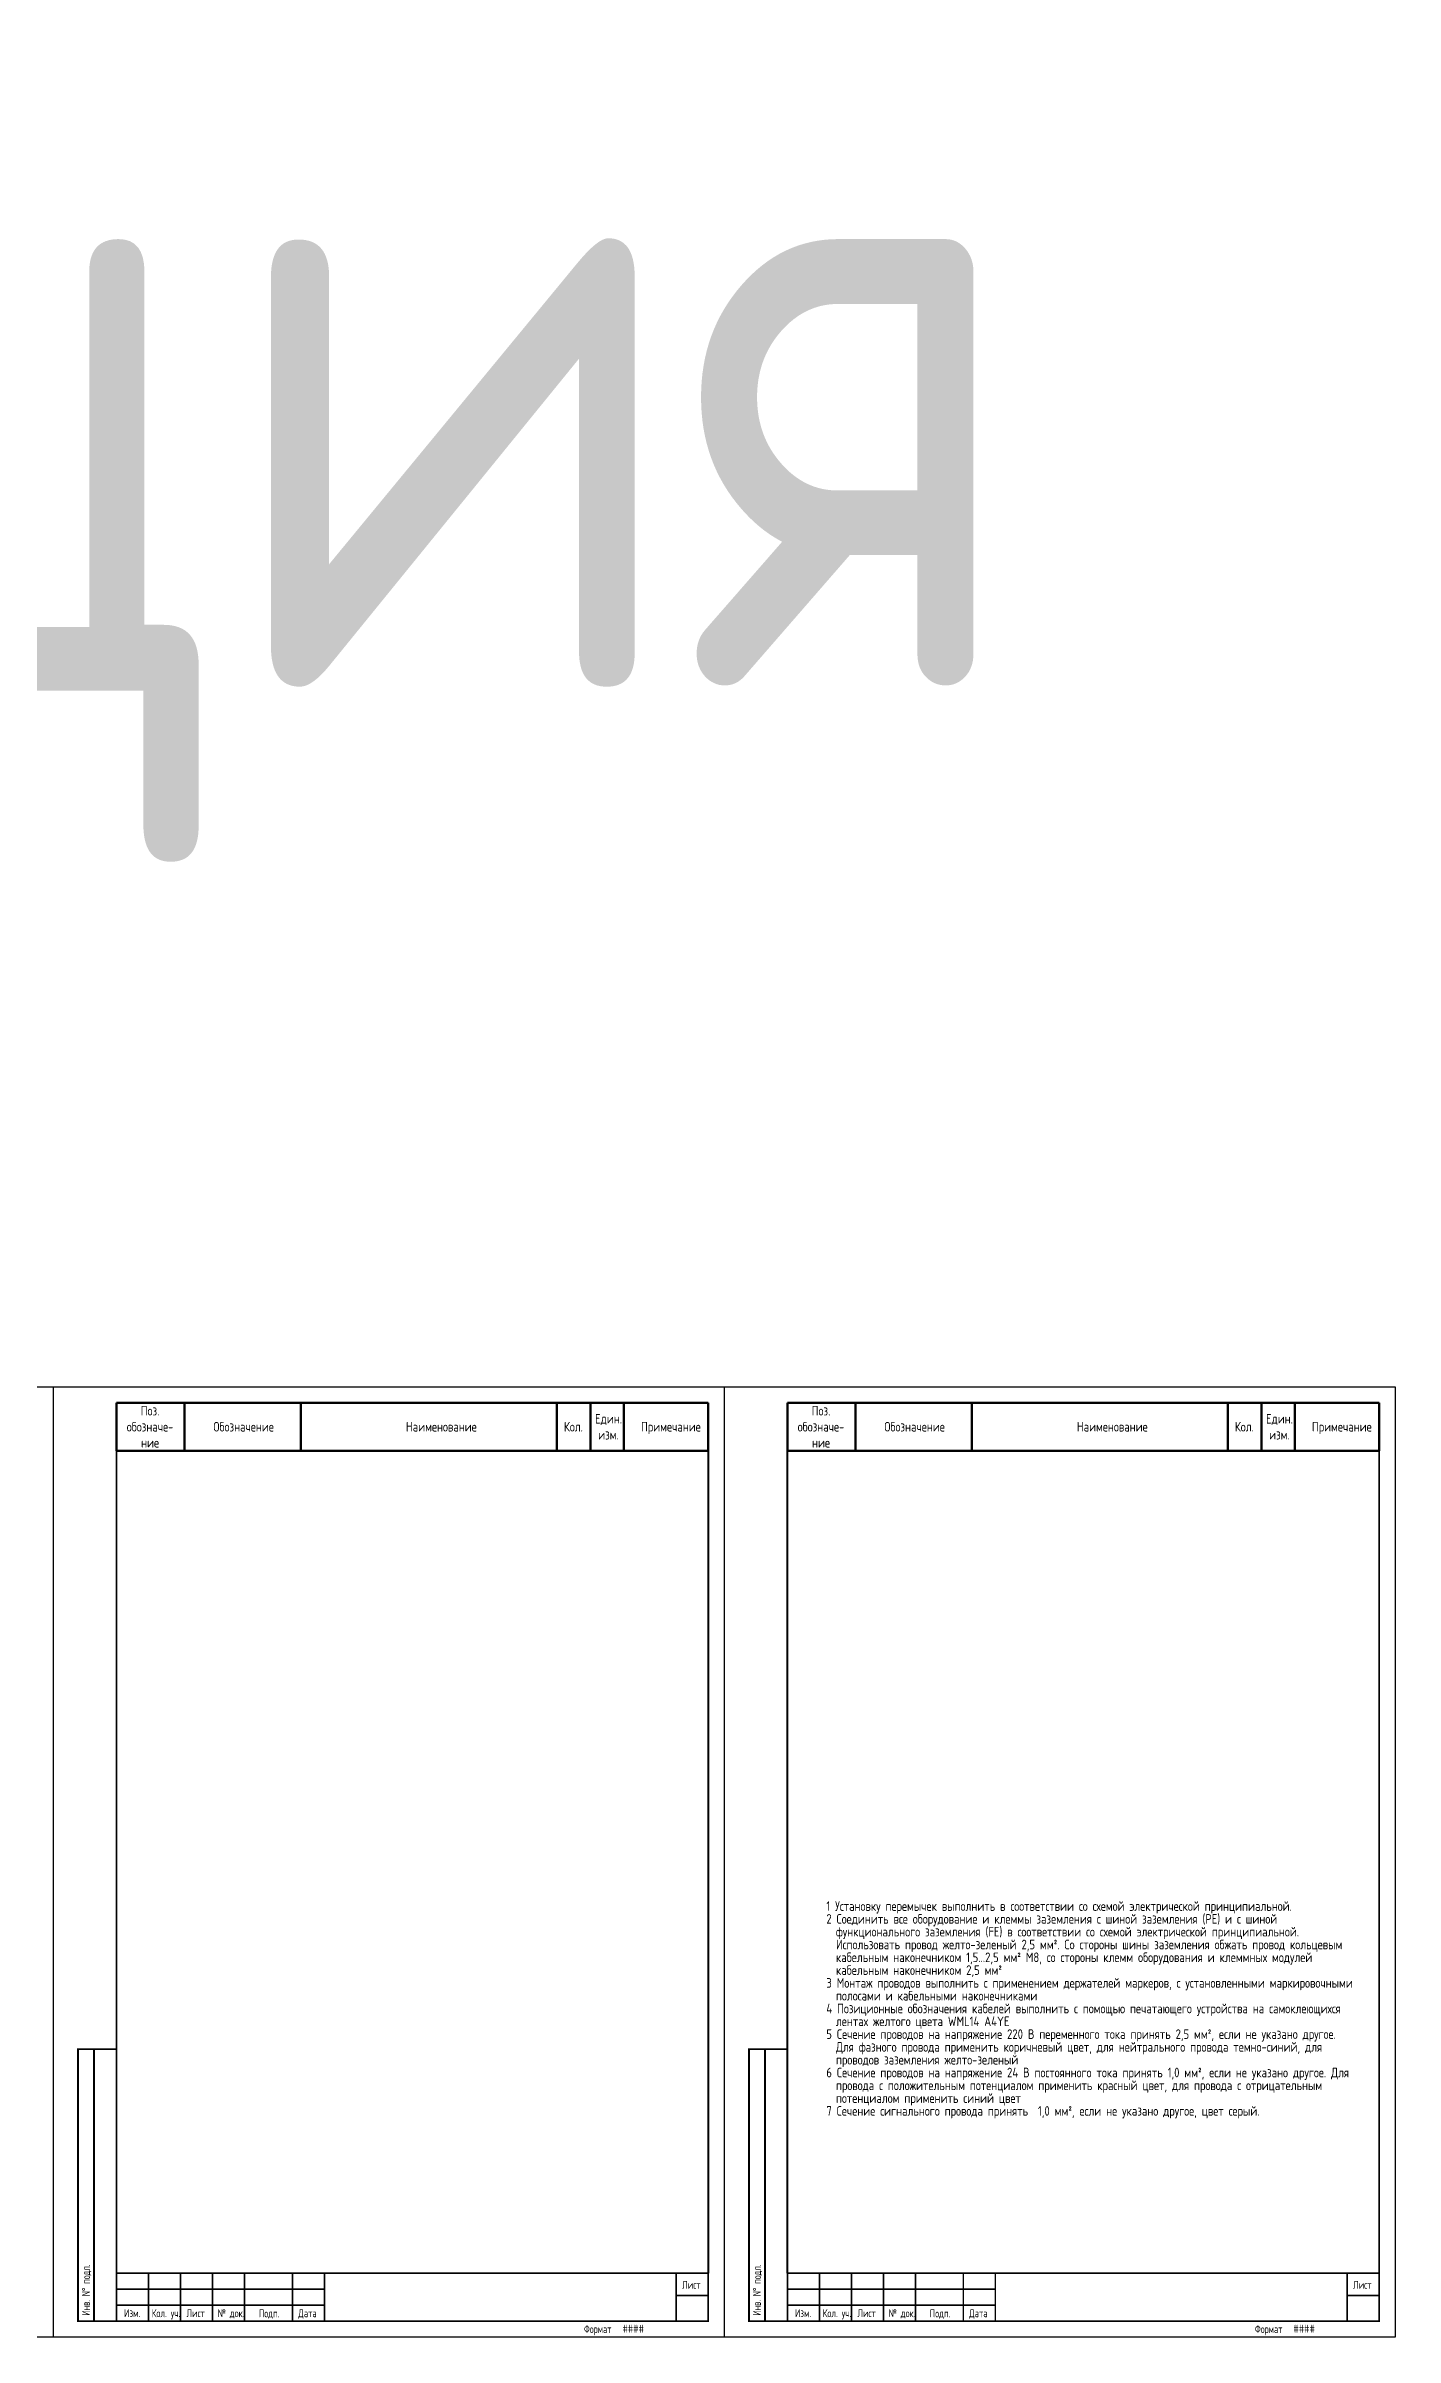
# Model space of a CAD drawing. Header units: inches. Extents: x 0 to 1678, y 0 to 838.
# Drawn here: x 1256 to 1678, y 0 to 716 of the extents above; entities that cross this region are included whole.
import ezdxf
from ezdxf.enums import TextEntityAlignment as Align

# ---------------------------------------------------------------- set-up
doc = ezdxf.new("R2010")
doc.units = ezdxf.units.IN
doc.header["$MEASUREMENT"] = 0
doc.layers.add('ФОРМАТ', color=7, linetype='Continuous')
doc.styles.add('GOST-A 3-1', font='', dxfattribs={"height": 3})
doc.styles.add('GOSTA-2.5-1', font='', dxfattribs={"width": 0.9, "height": 2.5})
doc.styles.add('ROMAND0-100', font='romand.shx')
doc.styles.add('ROMANS0-70', font='romans.shx', dxfattribs={"width": 0.7})
doc.styles.get('GOST-A 3-1').set_extended_font_data('GOST type A')
doc.styles.get('GOSTA-2.5-1').set_extended_font_data('GOST Type AU')

# ---------------------------------------------------------------- blocks, each defined once
blk = doc.blocks.new('Specification')
for p, q in [((1049, -123), (1258.75, -123)), ((1258.75, -123), (1258.75, -420)), ((1258.75, -123), (1468.5, -123)), ((1468.5, -123), (1468.5, -420)), ((1468.5, -123), (1678.25, -123)), ((1678.25, -123), (1678.25, -420)), ((1463.5, -415), (1278.5, -415)), ((1673.25, -415), (1488.25, -415)), ((1258.75, -420), (1049, -420)), ((1468.5, -420), (1258.75, -420)), ((1678.25, -420), (1468.5, -420))]:
    blk.add_line(p, q)
at = {"lineweight": 50}
for p, q in [((1278.5, -128), (1463.5, -128)), ((1278.5, -128), (1278.5, -143)), ((1299.77, -128), (1299.77, -143)), ((1336.13, -128), (1336.13, -143)), ((1416.21, -128), (1416.21, -143)), ((1426.68, -128), (1426.68, -143)), ((1426.68, -128), (1426.68, -143)), ((1437.15, -128), (1437.15, -143)), ((1463.5, -128), (1463.5, -143)), ((1488.25, -128), (1673.25, -128)), ((1488.25, -128), (1488.25, -143)), ((1509.52, -128), (1509.52, -143)), ((1545.88, -128), (1545.88, -143)), ((1625.96, -128), (1625.96, -143)), ((1636.43, -128), (1636.43, -143)), ((1636.43, -128), (1636.43, -143)), ((1646.9, -128), (1646.9, -143)), ((1673.25, -128), (1673.25, -143)), ((1278.5, -143), (1463.5, -143)), ((1488.25, -143), (1673.25, -143))]:
    blk.add_line(p, q, dxfattribs=at)
at = {"const_width": 0.6}
for points in [[(1278.5, -400), (1278.5, -128)], [(1278.5, -128), (1463.5, -128)], [(1278.5, -128), (1463.5, -128)], [(1463.5, -400), (1463.5, -128)], [(1488.25, -400), (1488.25, -128)], [(1488.25, -128), (1673.25, -128)], [(1488.25, -128), (1673.25, -128)], [(1673.25, -400), (1673.25, -128)], [(1278.5, -415), (1266.5, -415), (1266.5, -330), (1278.5, -330)], [(1271.5, -415), (1271.5, -330)], [(1488.25, -415), (1476.25, -415), (1476.25, -330), (1488.25, -330)], [(1481.25, -415), (1481.25, -330)]]:
    blk.add_lwpolyline(points, dxfattribs=at)
at = {"layer": 'ФОРМАТ'}
for p, q in [((1278.5, -400), (1343.5, -400)), ((1488.25, -400), (1553.25, -400))]:
    blk.add_line(p, q, dxfattribs=at)
at = {"layer": 'ФОРМАТ', "const_width": 0.5}
for points in [[(1278.5, -400), (1278.5, -415), (1463.5, -415), (1463.5, -400)], [(1488.25, -400), (1488.25, -415), (1673.25, -415), (1673.25, -400)]]:
    blk.add_lwpolyline(points, close=True, dxfattribs=at)
for points in [[(1288.5, -400), (1288.5, -415)], [(1298.5, -400), (1298.5, -415)], [(1308.5, -400), (1308.5, -415)], [(1318.5, -400), (1318.5, -415)], [(1333.5, -400), (1333.5, -415)], [(1343.5, -400), (1343.5, -415)], [(1453.5, -400), (1453.5, -415)], [(1498.25, -400), (1498.25, -415)], [(1508.25, -400), (1508.25, -415)], [(1518.25, -400), (1518.25, -415)], [(1528.25, -400), (1528.25, -415)], [(1543.25, -400), (1543.25, -415)], [(1553.25, -400), (1553.25, -415)], [(1663.25, -400), (1663.25, -415)], [(1278.5, -405), (1343.5, -405)], [(1453.5, -407), (1463.5, -407)], [(1488.25, -405), (1553.25, -405)], [(1663.25, -407), (1673.25, -407)], [(1278.5, -410), (1343.5, -410)], [(1488.25, -410), (1553.25, -410)]]:
    blk.add_lwpolyline(points, dxfattribs=at)
at = {"style": 'GOST-A 3-1'}
blk.add_text('Спецификация', height=200, dxfattribs=at).set_placement((62.22, 95.35))
at = {"lineweight": 90, "style": 'GOST-A 3-1'}
for s, p in [('Обозначение', (1308.81, -137)), ('Наименование', (1368.97, -137)), ('Кол.', (1418.37, -137)), ('Примечание', (1442.46, -137)), ('Обозначение', (1518.56, -137)), ('Наименование', (1578.72, -137)), ('Кол.', (1628.12, -137)), ('Примечание', (1652.21, -137))]:
    blk.add_text(s, height=3, dxfattribs=at).set_placement(p)
at = {"style": 'ROMANS0-70', "width": 0.7}
for p in [(1270.96, -413.3), (1480.71, -413.3)]:
    blk.add_text('Инв. N%%d подл.', height=2.5, rotation=90, dxfattribs=at).set_placement(p, align=Align.BOTTOM_LEFT)
at = {"char_height": 3, "attachment_point": 5, "style": 'GOST-A 3-1'}
for s, insert, width in [('Поз.\\Pобозначе-\\Pние', (1289, -135.5), 17.9939), ('Един. изм.', (1432.32, -135.5), 4.0032), ('Поз.\\Pобозначе-\\Pние', (1498.75, -135.5), 17.9939), ('Един. изм.', (1642.07, -135.5), 4.0032)]:
    blk.add_mtext(s, dxfattribs=dict(at, insert=insert, width=width))
at = {"insert": (1500.42, -275.79), "char_height": 3, "width": 165.2099, "attachment_point": 1, "line_spacing_factor": 0.8, "style": 'GOST-A 3-1'}
blk.add_mtext('{\\fGOST Type AU|b0|i0|c0|p2;\\P\\pi-3,l3;\\P1 \\fGOST Type AU|b0|i0|c204|p2;Установку перемычек выполнить в соответствии со схемой электрической принципиальной\\fGOST Type AU|b0|i0|c0|p2;. \\P\\pt0;2 \\fGOST Type AU|b0|i0|c204|p2;Соединить все оборудование и клеммы заземления с шиной заземления \\fGOST Type AU|b0|i0|c0|p2;(PE) \\fGOST Type AU|b0|i0|c204|p2;и с шиной функционального заземления \\fGOST Type AU|b0|i0|c0|p2;(FE) \\fGOST Type AU|b0|i0|c204|p2;в соответствии со схемой электрической принципиальной\\fGOST Type AU|b0|i0|c0|p2;. \\fGOST Type AU|b0|i0|c204|p2;Использовать провод желто\\fGOST Type AU|b0|i0|c0|p2;-\\fGOST Type AU|b0|i0|c204|p2;зеленый \\fGOST Type AU|b0|i0|c0|p2;2,5 \\fGOST Type AU|b0|i0|c204|p2;мм\\fGOST Type AU|b0|i0|c0|p2;². \\fGOST Type AU|b0|i0|c204|p2;Со стороны шины заземления обжать провод кольцевым кабельным наконечником \\fGOST Type AU|b0|i0|c0|p2;1,5...2,5 \\fGOST Type AU|b0|i0|c204|p2;мм\\fGOST Type AU|b0|i0|c0|p2;² M8, \\fGOST Type AU|b0|i0|c204|p2;со стороны клемм оборудования\\fGOST Type AU|b0|i0|c0|p2; \\fGOST Type AU|b0|i0|c204|p2;и клеммных модулей кабельным наконечником \\fGOST Type AU|b0|i0|c0|p2;2,5 \\fGOST Type AU|b0|i0|c204|p2;мм\\fGOST Type AU|b0|i0|c0|p2;²\\P\\ptz;3 \\fGOST Type AU|b0|i0|c204|p2;Монтаж проводов выполнить с применением держателей маркеров\\fGOST Type AU|b0|i0|c0|p2;, \\fGOST Type AU|b0|i0|c204|p2;с установленными маркировочными полосами и кабельными наконечниками\\fGOST Type AU|b0|i0|c0|p2;\\P4 \\fGOST Type AU|b0|i0|c204|p2;Позиционные обозначения кабелей выполнить с помощью печатающего устройства на самоклеющихся лентах желтого цвета WML14 A4YE\\fGOST Type AU|b0|i0|c0|p2;\\P\\fGOST Type AU|b0|i0|c204|p2;5 Сечение проводов на напряжение 220 В переменного тока принять 2,5 мм², если не указано другое. Для фазного провода применить коричневый цвет, для нейтрального провода темно-синий, для проводов заземления желто-зеленый\\P6 Сечение проводов на напряжение 24 В постоянного тока принять 1,0 мм², если не указано другое. Для провода с положительным потенциалом применить красный цвет, для провода с отрицательным потенциалом применить синий цвет\\P7 Сечение сигнального провода принять  1,0 мм², если не указано другое, цвет серый.}', dxfattribs=at)
at = {"ltscale": 100, "char_height": 2.5, "width": 12.6652, "attachment_point": 7, "style": 'ROMANS0-70'}
for insert in [(1424.64, -419.39), (1634.39, -419.39)]:
    blk.add_mtext('Формат', dxfattribs=dict(at, insert=insert))
at = {"style": 'ROMANS0-70', "width": 0.7, "flags": 12}
for tag, p in [('ZINVN', (16.5, -342.5)), ('ZINVN', (226.25, -342.5)), ('ZINVN', (436, -342.5)), ('INVN', (16.5, -402.5)), ('INVN', (226.25, -402.5)), ('INVN', (436, -402.5)), ('INVN', (645.75, -402.5)), ('INVN', (855.5, -402.5)), ('INVN', (1065.25, -402.5)), ('INVN', (1275, -402.5)), ('INVN', (1484.75, -402.5))]:
    blk.add_attdef(tag, text='', height=3, rotation=90, dxfattribs=at).set_placement(p, align=Align.MIDDLE_CENTER)
at = {"style": 'ROMAND0-100', "width": 0.85, "flags": 8}
for tag, p in [('TITLE1', (141.72, -407.35)), ('TITLE2', (351.47, -407.35)), ('TITLE3', (561.22, -407.35)), ('TITLE4', (770.97, -407.35)), ('TITLE5', (980.72, -407.35)), ('TITLE6', (1190.47, -407.35)), ('TITLE7', (1400.22, -407.35)), ('TITLE8', (1609.97, -407.35))]:
    blk.add_attdef(tag, text='', height=3.9, dxfattribs=at).set_placement(p, align=Align.MIDDLE_CENTER)
at = {"ltscale": 100, "style": 'ROMANS0-70', "width": 0.7, "flags": 12}
for p in [(178.19, -419.39), (387.94, -419.39), (597.69, -419.39), (807.44, -419.39), (1017.19, -419.39), (1226.94, -419.39), (1436.69, -419.39), (1646.44, -419.39)]:
    blk.add_attdef('ФОРМАТ', text='', height=2.5, dxfattribs=at).set_placement(p, align=Align.BOTTOM_LEFT)
at = {"layer": 'ФОРМАТ', "style": 'GOSTA-2.5-1', "width": 0.95}
for s, p in [('Лист', (1455.33, -405.64)), ('Лист', (1665.08, -405.64)), ('Изм.', (1280.87, -414.5)), ('Кол. уч.', (1289.54, -414.5)), ('Лист', (1300.37, -414.5)), ('№ док.', (1310.12, -414.5)), ('Подп.', (1323, -414.56)), ('Дата', (1335.33, -414.5)), ('Изм.', (1490.62, -414.5)), ('Кол. уч.', (1499.29, -414.5)), ('Лист', (1510.12, -414.5)), ('№ док.', (1519.87, -414.5)), ('Подп.', (1532.75, -414.56)), ('Дата', (1545.08, -414.5))]:
    blk.add_text(s, height=2.5, dxfattribs=at).set_placement(p, align=Align.BOTTOM_LEFT)
at = {"layer": 'ФОРМАТ', "style": 'ROMANS0-70', "width": 0.7, "flags": 8}
for tag, p in [('SH1', (199.84, -411.25)), ('SH2', (409.59, -411.25)), ('SH3', (619.34, -411.25)), ('SH4', (829.09, -411.25)), ('SH5', (1038.84, -411.25)), ('SH6', (1248.59, -411.25)), ('SH7', (1458.34, -411.25)), ('SH8', (1668.09, -411.25))]:
    blk.add_attdef(tag, text='', height=3, dxfattribs=at).set_placement(p, align=Align.MIDDLE_CENTER)

msp = doc.modelspace()

# ---------------------------------------------------------------- block references
ref = msp.add_blockref('Specification', (0.02, 419.99))
ref.add_attrib('ФОРМАТ', '####', dxfattribs={"ltscale": 100, "height": 2.5, "style": 'ROMANS0-70', "width": 0.7}).set_placement((1646.46, 0.6), align=Align.BOTTOM_LEFT)
ref.add_attrib('ФОРМАТ', '####', dxfattribs={"ltscale": 100, "height": 2.5, "style": 'ROMANS0-70', "width": 0.7}).set_placement((1436.71, 0.6), align=Align.BOTTOM_LEFT)

doc.saveas('drawing.dxf')
